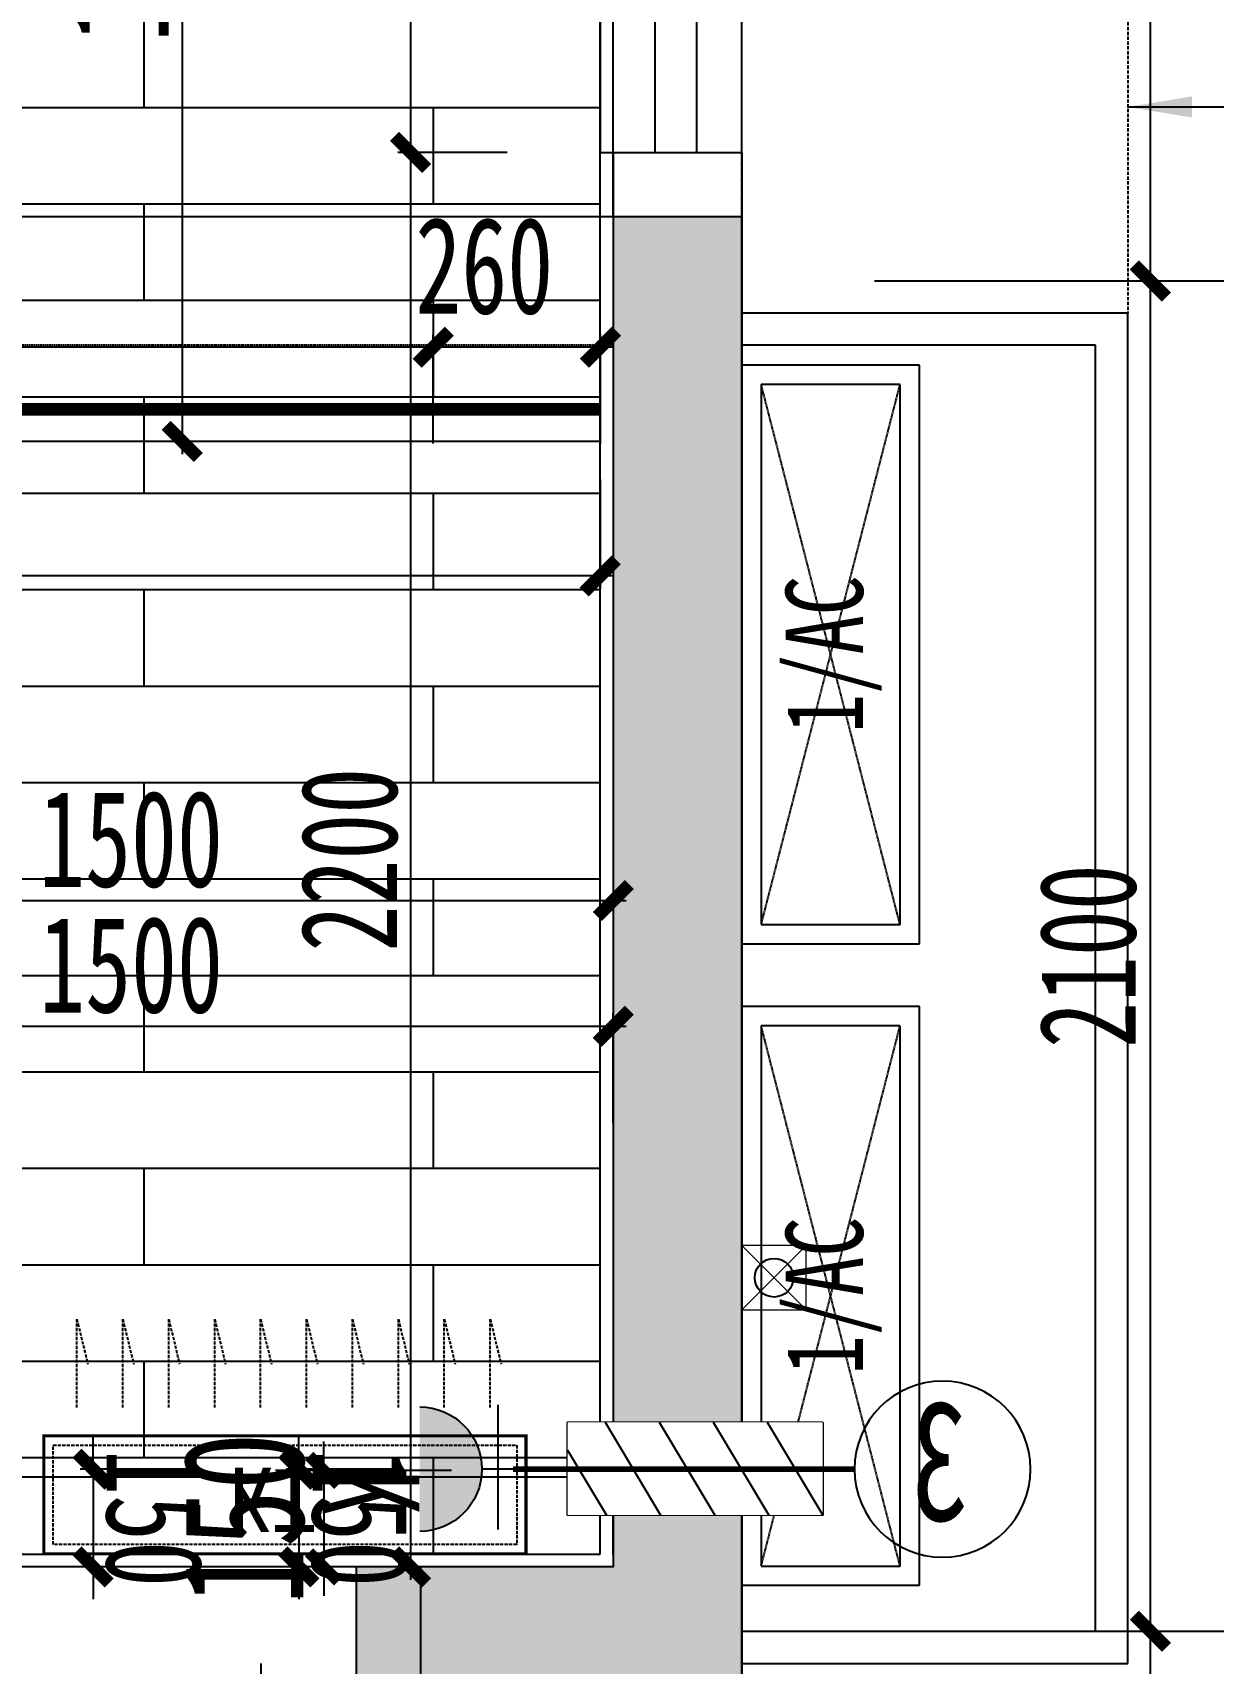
# Model space of a CAD drawing. Extents: x -255202 to 66368, y -6372500 to 603.
# Drawn here: x -122504 to -120667, y -3189235 to -3186698 of the extents above; entities that cross this region are included whole.
import ezdxf
from ezdxf.enums import TextEntityAlignment as Align

# ---------------------------------------------------------------- set-up
doc = ezdxf.new("R2010")
doc.units = 0
doc.header["$LTSCALE"] = 10
doc.header["$MEASUREMENT"] = 0
for name, pattern in [('$0$DASH', [0.35, 0.25, -0.1]), ('( Dashed )', [0.75, 0.5, -0.25]), ('__DASH', [0.35, 0.25, -0.1]), ('CONTINOUS', [0]), ('DASH', [0.35, 0.25, -0.1]), ('HIDDEN', [0.375, 0.25, -0.125]), ('L~1D$0$DASH', [0.35, 0.25, -0.1])]:
    doc.linetypes.add(name, pattern=pattern)
for name, color, linetype in [('A-HACH（图案填充）', 8, 'Continuous'), ('A-LINE-1（落差看线）', 31, 'Continuous'), ('A-TEXT（房间空间名称）', 67, 'Continuous'), ('A-WALL-stru（结构墙柱）', 10, 'Continuous'), ('A-WALL（砌体墙）', 7, 'Continuous'), ('A-WIND（门窗）', 8, 'Continuous'), ('A-墙体完成面', 15, 'Continuous'), ('A-门', 251, 'Continuous'), ('D-地面材料', 250, 'Continuous'), ('DIM-地面材质放线', 149, 'Continuous'), ('DIM-插座定位', 146, 'Continuous'), ('DIM-灯具定位', 149, 'Continuous'), ('DIM【标注】', 149, 'Continuous'), ('E-插座示意', 34, 'Continuous'), ('G-BEAM', 4, 'DASH'), ('G-BEAM_CON', 4, 'Continuous'), ('G-WALL', 50, 'Continuous'), ('G-WALL_HATCH', 33, 'Continuous'), ('J-空调外机', 48, 'HIDDEN'), ('J孔洞标注', 149, 'Continuous'), ('L~1D$0$kt', 6, 'Continuous'), ('T-天花造型', 45, 'Continuous'), ('T-灯具、灯带', 13, 'Continuous'), ('墙体定位图', 7, 'Continuous'), ('天花布置图', 7, 'Continuous'), ('孔洞', 53, 'Continuous'), ('孔洞标注', 58, 'Continuous'), ('改BL1~-3.2D$0$A-EQU-water(水留洞及注释)', 140, 'Continuous'), ('改L~-3.2(-6)Z$0$孔洞', 53, 'Continuous')]:
    doc.layers.add(name, color=color, linetype=linetype)
doc.layers.add('改BL1~-3.2D$0$-GPS-辅助', color=252, linetype='Continuous', lineweight=18, plot=False)
doc.layers.add('改BL1~-3.2D$0$GPS-辅助', color=252, linetype='Continuous', lineweight=18)
doc.styles.add('_TCH_DIM_T3', font='SIMPLEX', dxfattribs={"width": 0.705882, "bigfont": 'GBCBIG'})
doc.styles.add('L~1D$0$黑体', font='simhei.ttf')
doc.styles.add('宋体', font='', dxfattribs={"width": 0.8})
doc.styles.add('改L~-3.2(-6)Z$0$样式222', font='', dxfattribs={"width": 0.7})
doc.styles.add('样式222', font='', dxfattribs={"width": 0.7})
doc.styles.get('宋体').set_extended_font_data('STXihei')
doc.styles.get('改L~-3.2(-6)Z$0$样式222').set_extended_font_data('STXihei')
doc.styles.get('样式222').set_extended_font_data('STXihei')
doc.dimstyles.new('_TCH_ARCH&&100', dxfattribs={"dimtxt": 297.5, "dimasz": 100, "dimexe": 250, "dimexo": 300, "dimgap": 126.25, "dimtad": 1, "dimdec": 0, "dimzin": 0, "dimdsep": 46, "dimtxsty": '_TCH_DIM_T3', "dimblk": 'ARCHTICK', "dimcen": 0.09, "dimclrt": 7, "dimazin": 2, "dimtfac": 1, "dimtdec": 0, "dimtix": 1, "dimtmove": 2, "dimatfit": 3, "dimfxl": 1, "dimtolj": 1, "dimtzin": 0, "dimarcsym": 0})
doc.dimstyles.new('DK-50', dxfattribs={"dimscale": 50, "dimtxt": 3, "dimasz": 1, "dimexe": 0.4, "dimexo": 0.4, "dimgap": 0.4, "dimtad": 1, "dimtoh": 1, "dimdec": 0, "dimrnd": 5, "dimdsep": 46, "dimtxsty": '样式222', "dimblk": 'ARCHTICK', "dimcen": 3, "dimdle": 0.4, "dimclrd": 149, "dimclre": 149, "dimclrt": 149, "dimadec": 0, "dimazin": 0, "dimtfac": 1, "dimtdec": 0, "dimtix": 1, "dimtmove": 2, "dimatfit": 3, "dimldrblk": 'ARCHTICK', "dimfxl": 3, "dimfxlon": 1, "dimtvp": 1, "dimtolj": 1, "dimtzin": 0, "dimarcsym": 0})
doc.dimstyles.new('副本 DK-75', dxfattribs={"dimscale": 75, "dimtxt": 2.5, "dimasz": 0.6, "dimexe": 1, "dimexo": 1, "dimgap": 0.4, "dimtad": 1, "dimdec": 0, "dimrnd": 5, "dimdsep": 46, "dimtxsty": '样式222', "dimblk": 'ARCHTICK', "dimcen": 3, "dimdle": 0.4, "dimclrd": 149, "dimclre": 149, "dimclrt": 149, "dimadec": 0, "dimazin": 0, "dimtfac": 1, "dimtdec": 0, "dimtix": 1, "dimtmove": 2, "dimatfit": 3, "dimldrblk": 'ARCHTICK', "dimfxl": 3, "dimfxlon": 1, "dimtvp": 1, "dimtolj": 1, "dimtzin": 0, "dimarcsym": 0})

# ---------------------------------------------------------------- blocks, each defined once
blk = doc.blocks.new('_ArchTick')
at = {"color": 0, "linetype": 'ByBlock', "const_width": 0.4}
blk.add_lwpolyline([(-0.5, -0.5), (0.5, 0.5)], dxfattribs=at)
blk = doc.blocks.new('*D172')
at = {"layer": 'Defpoints', "color": 0, "transparency": 16777216}
for p in [(-121600.8, -3188243.5), (-121600.8, -3188867.4), (-123100.8, -3188947.4)]:
    blk.add_point(p, dxfattribs=at)
at = {"layer": 'DIM-插座定位', "color": 149, "lineweight": -2, "transparency": 16777216}
for p, q in [((-123100.8, -3188393.5), (-123100.8, -3188223.5)), ((-121600.8, -3188393.5), (-121600.8, -3188223.5)), ((-123120.8, -3188243.5), (-121580.8, -3188243.5))]:
    blk.add_line(p, q, dxfattribs=at)
at = {"layer": 'DIM-插座定位', "color": 149, "lineweight": -2, "transparency": 16777216, "xscale": 50, "yscale": 50, "zscale": 50, "rotation": 180}
blk.add_blockref('_ArchTick', (-123100.8, -3188243.5), dxfattribs=at)
at = {"layer": 'DIM-插座定位', "color": 149, "lineweight": -2, "transparency": 16777216, "xscale": 50, "yscale": 50, "zscale": 50}
blk.add_blockref('_ArchTick', (-121600.8, -3188243.5), dxfattribs=at)
at = {"layer": 'DIM-插座定位', "color": 149, "transparency": 16777216, "insert": (-122350.8, -3188148.5), "char_height": 150, "attachment_point": 5, "style": '样式222'}
blk.add_mtext('\\A1;1500', dxfattribs=at)
blk = doc.blocks.new('A$C575336CE')
h = blk.add_hatch(color=0)
edge = h.paths.add_edge_path()
edge.add_line((1.4, 90.3), (87.4, 90.3))
edge.add_ellipse((44.4, 90.3), major_axis=(-30.4, 30.4), ratio=1, start_angle=45, end_angle=225, ccw=False)
at = {"color": 0}
for p, q in [((44.4, 0), (44.4, 47.3)), ((0, 36.2), (86, 36.2))]:
    blk.add_line(p, q, dxfattribs=at)
blk.add_arc((44.4, 90.3), 43, 180, 0, dxfattribs=at)
at = {"color": 0, "style": '宋体'}
blk.add_attdef('S', text='', height=84, dxfattribs=at).set_placement((102.6, 76.1), align=Align.BOTTOM_CENTER)
blk = doc.blocks.new('*D247')
at = {"layer": 'Defpoints', "color": 0, "transparency": 16777216}
for p in [(-123101, -3187114.5), (-121600.8, -3187464.5), (-121600.8, -3188048)]:
    blk.add_point(p, dxfattribs=at)
at = {"layer": 'DIM-灯具定位', "color": 149, "lineweight": -2, "transparency": 16777216}
for p, q in [((-123101, -3187898), (-123101, -3188068)), ((-121600.8, -3187898), (-121600.8, -3188068)), ((-123121, -3188048), (-121580.8, -3188048))]:
    blk.add_line(p, q, dxfattribs=at)
at = {"layer": 'DIM-灯具定位', "color": 149, "lineweight": -2, "transparency": 16777216, "xscale": 50, "yscale": 50, "zscale": 50, "rotation": 180}
blk.add_blockref('_ArchTick', (-123101, -3188048), dxfattribs=at)
at = {"layer": 'DIM-灯具定位', "color": 149, "lineweight": -2, "transparency": 16777216, "xscale": 50, "yscale": 50, "zscale": 50}
blk.add_blockref('_ArchTick', (-121600.8, -3188048), dxfattribs=at)
at = {"layer": 'DIM-灯具定位', "color": 149, "transparency": 16777216, "insert": (-122350.9, -3187953), "char_height": 150, "attachment_point": 5, "style": '样式222'}
blk.add_mtext('\\A1;1500', dxfattribs=at)
blk = doc.blocks.new('*D282')
at = {"layer": 'Defpoints', "color": 0, "transparency": 16777216}
for p in [(-121777.7, -3188934.5), (-122051.3, -3189084.5), (-121777.7, -3189084.5)]:
    blk.add_point(p, dxfattribs=at)
at = {"layer": 'J孔洞标注', "color": 149, "lineweight": -2, "transparency": 16777216}
for p, q in [((-122051.3, -3188934.5), (-122051.3, -3188889.5)), ((-121852.7, -3188934.5), (-122126.3, -3188934.5)), ((-122051.3, -3188934.5), (-122051.3, -3189084.5)), ((-121852.7, -3189084.5), (-122126.3, -3189084.5)), ((-122051.3, -3189084.5), (-122051.3, -3189129.5))]:
    blk.add_line(p, q, dxfattribs=at)
at = {"layer": 'J孔洞标注', "color": 149, "lineweight": -2, "transparency": 16777216, "xscale": 45, "yscale": 45, "zscale": 45}
for p, rotation in [((-122051.3, -3188934.5), 270), ((-122051.3, -3189084.5), 90)]:
    blk.add_blockref('_ArchTick', p, dxfattribs=dict(at, rotation=rotation))
at = {"layer": 'J孔洞标注', "color": 149, "transparency": 16777216, "insert": (-122175, -3189009.5), "char_height": 187.5, "attachment_point": 5, "rotation": 90, "style": '样式222'}
blk.add_mtext('\\A1;150', dxfattribs=at)
blk = doc.blocks.new('A$C74114AF8')
at = {"layer": 'A-HACH（图案填充）'}
blk.add_hatch(color=256, dxfattribs=at).paths.add_polyline_path([(12200, 10200), (12000, 10200), (12000, 8100), (11700, 8100), (11700, 7900), (12200, 7900)])
at = {"layer": 'A-WALL-stru（结构墙柱）', "color": 0}
for p, q in [((12200, 10200), (12000, 10200)), ((12000, 10200), (12000, 8100)), ((12200, 7900), (12200, 10200)), ((12000, 8100), (11700, 8100)), ((11700, 8100), (11700, 7900))]:
    blk.add_line(p, q, dxfattribs=at)
blk = doc.blocks.new('L~1D$0$A$C704955B1')
at = {"layer": 'L~1D$0$kt', "color": 48, "linetype": 'L~1D$0$DASH', "ltscale": 0.5}
for p, q in [((-420, -108), (420, 108)), ((-420, 108), (420, -108))]:
    blk.add_line(p, q, dxfattribs=at)
for points in [[(-450, 138), (450, 138), (450, -138), (-450, -138)], [(-420, 108), (420, 108), (420, -108), (-420, -108)]]:
    blk.add_lwpolyline(points, close=True, dxfattribs=at)
at = {"layer": 'Defpoints', "linetype": 'Continuous', "style": 'L~1D$0$黑体', "width": 0.75}
blk.add_attdef('1/AC', text='', height=120, dxfattribs=at).set_placement((0, 0), align=Align.MIDDLE)
blk = doc.blocks.new('hdfgdf')
at = {"layer": 'G-WALL_HATCH'}
h = blk.add_hatch(color=256, dxfattribs=at)
h.dxf.hatch_style = 1
h.paths.add_polyline_path([(152778.4, -47794.1), (153378.4, -47794.1), (153378.4, -45494.1), (153178.4, -45494.1), (153178.4, -47594.1), (152778.4, -47594.1)])
at = {"layer": 'G-BEAM'}
for p, q in [((153178.4, -45494.1), (153178.4, -43594.1)), ((153378.4, -45494.1), (153378.4, -43594.1)), ((153178.4, -45694.1), (147178.4, -45694.1)), ((152778.4, -47594.1), (148978.4, -47594.1))]:
    blk.add_line(p, q, dxfattribs=at)
at = {"layer": 'G-BEAM_CON', "linetype": 'Continuous'}
blk.add_line((153178.4, -45494.1), (150378.4, -45494.1), dxfattribs=at)
at = {"layer": 'G-WALL'}
blk.add_lwpolyline([(152778.4, -47794.1), (153378.4, -47794.1), (153378.4, -45494.1), (153178.4, -45494.1), (153178.4, -47594.1), (152778.4, -47594.1)], close=True, dxfattribs=at)
blk = doc.blocks.new('*D426')
at = {"layer": 'Defpoints', "color": 0, "transparency": 16777216}
for p in [(-121777.7, -3188932.5), (-122089.8, -3189084.5), (-121777.7, -3189084.5)]:
    blk.add_point(p, dxfattribs=at)
at = {"layer": '孔洞标注', "color": 149, "lineweight": -2, "transparency": 16777216}
for p, q in [((-122089.8, -3188932.5), (-122089.8, -3188882.5)), ((-121939.8, -3188932.5), (-122109.8, -3188932.5)), ((-122089.8, -3188932.5), (-122089.8, -3189084.5)), ((-121939.8, -3189084.5), (-122109.8, -3189084.5)), ((-122089.8, -3189084.5), (-122089.8, -3189134.5))]:
    blk.add_line(p, q, dxfattribs=at)
at = {"layer": '孔洞标注', "color": 149, "lineweight": -2, "transparency": 16777216, "xscale": 50, "yscale": 50, "zscale": 50}
for p, rotation in [((-122089.8, -3188932.5), 270.0000701182794), ((-122089.8, -3189084.5), 90.00007011827937)]:
    blk.add_blockref('_ArchTick', p, dxfattribs=dict(at, rotation=rotation))
at = {"layer": '孔洞标注', "color": 149, "transparency": 16777216, "insert": (-121994.8, -3189008.5), "char_height": 150, "attachment_point": 5, "rotation": 270.0001, "style": '样式222'}
blk.add_mtext('\\A1;150', dxfattribs=at)
blk = doc.blocks.new('*U62')
at = {"color": 48}
blk.add_lwpolyline([(22.3, -11.7), (22.3, 68.3), (242.3, 68.3), (242.3, -11.7)], close=True, dxfattribs=at)
blk.add_wipeout([(22.3, -11.7), (22.3, 68.3), (242.3, 68.3), (242.3, -11.7)])
at = {"color": 48, "const_width": 5}
blk.add_lwpolyline([(-4.9, 28.8), (289.2, 28.8)], dxfattribs=at)
blk = doc.blocks.new('改L~-3.2(-6)Z$0$主卧室孔洞')
at = {"color": 1, "xscale": -1, "rotation": 180}
blk.add_blockref('*U62', (270.8, -8599.9), dxfattribs=at)
at = {"color": 48, "linetype": 'ByBlock'}
for p, q in [((341, -8588.2), (293.1, -8668.2)), ((387.6, -8588.2), (339.7, -8668.2)), ((434.2, -8588.2), (386.3, -8668.2)), ((480.8, -8588.2), (432.9, -8668.2)), ((513.1, -8612.2), (479.6, -8668.2))]:
    blk.add_line(p, q, dxfattribs=at)
blk = doc.blocks.new('改L~-3.2(-6)Z$0$WDD')
at = {"layer": '改L~-3.2(-6)Z$0$孔洞', "color": 48, "linetype": 'ByBlock', "xscale": 1.80468753947396, "yscale": 1.80468753947396, "zscale": 1.80468753947396}
blk.add_blockref('改L~-3.2(-6)Z$0$主卧室孔洞', (-180206.8, -3307052.6, -6.9), dxfattribs=at)
at = {"layer": '改L~-3.2(-6)Z$0$孔洞', "color": 48, "linetype": 'ByBlock'}
blk.add_circle((-179863.9, -3322624.7, -6.9), 136.9, dxfattribs=at)
blk = doc.blocks.new('改L~-3.2(-6)Z$0$REWDD')
at = {"layer": '改L~-3.2(-6)Z$0$孔洞', "color": 48, "style": '改L~-3.2(-6)Z$0$样式222', "width": 0.7}
blk.add_text('3', height=187.5, rotation=90, dxfattribs=at).set_placement((-220551.7, -3336586.2), align=Align.RIGHT)
at = {"layer": '改L~-3.2(-6)Z$0$孔洞', "linetype": 'ByBlock', "rotation": 90}
blk.add_blockref('改L~-3.2(-6)Z$0$WDD', (-3543256.5, -3156772.4, 6.9), dxfattribs=at)
blk = doc.blocks.new('*D808')
at = {"layer": 'Defpoints', "color": 0, "transparency": 16777216}
for p in [(-121600.8, -3185884.5), (-121916.1, -3186884.5), (-121600.8, -3186884.5)]:
    blk.add_point(p, dxfattribs=at)
at = {"layer": '墙体定位图', "color": 149, "lineweight": -2, "transparency": 16777216}
for p, q in [((-121916.1, -3185864.5), (-121916.1, -3186904.5)), ((-121766.1, -3185884.5), (-121936.1, -3185884.5)), ((-121766.1, -3186884.5), (-121936.1, -3186884.5))]:
    blk.add_line(p, q, dxfattribs=at)
at = {"layer": '墙体定位图', "color": 149, "lineweight": -2, "transparency": 16777216, "xscale": 50, "yscale": 50, "zscale": 50}
for p, rotation in [((-121916.1, -3185884.5), 90), ((-121916.1, -3186884.5), 270)]:
    blk.add_blockref('_ArchTick', p, dxfattribs=dict(at, rotation=rotation))
at = {"layer": '墙体定位图', "color": 149, "transparency": 16777216, "insert": (-122011.1, -3186384.5), "char_height": 150, "attachment_point": 5, "rotation": 90, "style": '样式222'}
blk.add_mtext('\\A1;1000', dxfattribs=at)
blk = doc.blocks.new('*D809')
at = {"layer": 'Defpoints', "color": 0, "transparency": 16777216}
for p in [(-121600.8, -3186884.5), (-121916.1, -3189084.5), (-121750.8, -3189084.5)]:
    blk.add_point(p, dxfattribs=at)
at = {"layer": '墙体定位图', "color": 149, "lineweight": -2, "transparency": 16777216}
for p, q in [((-121916.1, -3186864.5), (-121916.1, -3189104.5)), ((-121766.1, -3186884.5), (-121936.1, -3186884.5)), ((-121770.8, -3189084.5), (-121936.1, -3189084.5))]:
    blk.add_line(p, q, dxfattribs=at)
at = {"layer": '墙体定位图', "color": 149, "lineweight": -2, "transparency": 16777216, "xscale": 50, "yscale": 50, "zscale": 50}
for p, rotation in [((-121916.1, -3186884.5), 90), ((-121916.1, -3189084.5), 270)]:
    blk.add_blockref('_ArchTick', p, dxfattribs=dict(at, rotation=rotation))
at = {"layer": '墙体定位图', "color": 149, "transparency": 16777216, "insert": (-122011.1, -3187984.5), "char_height": 150, "attachment_point": 5, "rotation": 90, "style": '样式222'}
blk.add_mtext('\\A1;2200', dxfattribs=at)
blk = doc.blocks.new('*D810')
at = {"layer": 'Defpoints', "color": 0, "transparency": 16777216}
for p in [(-124600.8, -3188944.7), (-124600.8, -3189084.5), (-121600.8, -3189084.5)]:
    blk.add_point(p, dxfattribs=at)
at = {"layer": '墙体定位图', "color": 149, "lineweight": -2, "transparency": 16777216}
for p, q in [((-124600.8, -3189064.5), (-124600.8, -3188924.7)), ((-121600.8, -3189064.5), (-121600.8, -3188924.7)), ((-121580.8, -3188944.7), (-124620.8, -3188944.7))]:
    blk.add_line(p, q, dxfattribs=at)
at = {"layer": '墙体定位图', "color": 149, "lineweight": -2, "transparency": 16777216, "xscale": 50, "yscale": 50, "zscale": 50, "rotation": 180}
blk.add_blockref('_ArchTick', (-124600.8, -3188944.7), dxfattribs=at)
at = {"layer": '墙体定位图', "color": 149, "lineweight": -2, "transparency": 16777216, "xscale": 50, "yscale": 50, "zscale": 50}
blk.add_blockref('_ArchTick', (-121600.8, -3188944.7), dxfattribs=at)
at = {"layer": '墙体定位图', "color": 149, "transparency": 16777216, "insert": (-123100.8, -3188849.7), "char_height": 150, "attachment_point": 5, "style": '样式222'}
blk.add_mtext('\\A1;3000', dxfattribs=at)
blk = doc.blocks.new('*D819')
at = {"layer": 'Defpoints', "color": 0, "transparency": 16777216}
for p in [(-122144.6, -3185804.5), (-122271.2, -3187334.1), (-122144.6, -3187334.1)]:
    blk.add_point(p, dxfattribs=at)
at = {"layer": '天花布置图', "color": 149, "lineweight": -2, "transparency": 16777216}
for p, q in [((-122271.2, -3185784.5), (-122271.2, -3187354.1)), ((-122164.6, -3185804.5), (-122291.2, -3185804.5)), ((-122164.6, -3187334.1), (-122291.2, -3187334.1))]:
    blk.add_line(p, q, dxfattribs=at)
at = {"layer": '天花布置图', "color": 149, "lineweight": -2, "transparency": 16777216, "xscale": 50, "yscale": 50, "zscale": 50}
for p, rotation in [((-122271.2, -3185804.5), 90), ((-122271.2, -3187334.1), 270)]:
    blk.add_blockref('_ArchTick', p, dxfattribs=dict(at, rotation=rotation))
at = {"layer": '天花布置图', "color": 149, "transparency": 16777216, "insert": (-122366.2, -3186569.3), "char_height": 150, "attachment_point": 5, "rotation": 90, "style": '样式222'}
blk.add_mtext('\\A1;1530', dxfattribs=at)
blk = doc.blocks.new('*D820')
at = {"layer": 'Defpoints', "color": 0, "transparency": 16777216}
for p in [(-121621, -3187262.3), (-124580.9, -3187362.3), (-124580.9, -3187543.1)]:
    blk.add_point(p, dxfattribs=at)
at = {"layer": '天花布置图', "color": 149, "lineweight": -2, "transparency": 16777216}
for p, q in [((-124580.9, -3187393.1), (-124580.9, -3187563.1)), ((-121621, -3187393.1), (-121621, -3187563.1)), ((-121601, -3187543.1), (-124600.9, -3187543.1))]:
    blk.add_line(p, q, dxfattribs=at)
at = {"layer": '天花布置图', "color": 149, "lineweight": -2, "transparency": 16777216, "xscale": 50, "yscale": 50, "zscale": 50, "rotation": 180}
blk.add_blockref('_ArchTick', (-124580.9, -3187543.1), dxfattribs=at)
at = {"layer": '天花布置图', "color": 149, "lineweight": -2, "transparency": 16777216, "xscale": 50, "yscale": 50, "zscale": 50}
blk.add_blockref('_ArchTick', (-121621, -3187543.1), dxfattribs=at)
at = {"layer": '天花布置图', "color": 149, "transparency": 16777216, "insert": (-123100.9, -3187448.1), "char_height": 150, "attachment_point": 5, "style": '样式222'}
blk.add_mtext('\\A1;2960', dxfattribs=at)
blk = doc.blocks.new('*D951')
at = {"layer": 'Defpoints', "color": 0, "transparency": 16777216}
for p in [(-121880.9, -3187187.5), (-121880.9, -3187417.3), (-121620.8, -3187417.3)]:
    blk.add_point(p, dxfattribs=at)
at = {"layer": 'DIM-地面材质放线', "color": 149, "lineweight": -2, "transparency": 16777216}
for p, q in [((-121880.9, -3187337.5), (-121880.9, -3187167.5)), ((-121620.8, -3187337.5), (-121620.8, -3187167.5)), ((-121600.8, -3187187.5), (-121900.9, -3187187.5))]:
    blk.add_line(p, q, dxfattribs=at)
at = {"layer": 'DIM-地面材质放线', "color": 149, "lineweight": -2, "transparency": 16777216, "xscale": 50, "yscale": 50, "zscale": 50, "rotation": 180}
blk.add_blockref('_ArchTick', (-121880.9, -3187187.5), dxfattribs=at)
at = {"layer": 'DIM-地面材质放线', "color": 149, "lineweight": -2, "transparency": 16777216, "xscale": 50, "yscale": 50, "zscale": 50}
blk.add_blockref('_ArchTick', (-121620.8, -3187187.5), dxfattribs=at)
at = {"layer": 'DIM-地面材质放线', "color": 149, "transparency": 16777216, "insert": (-121801.5, -3187061.5), "char_height": 150, "attachment_point": 5, "style": '样式222'}
blk.add_mtext('\\A1;260', dxfattribs=at)
blk = doc.blocks.new('*D952')
at = {"layer": 'Defpoints', "color": 0, "transparency": 16777216}
for p in [(-124580.9, -3187187.5), (-124580.9, -3187267.3), (-121880.9, -3187417.3)]:
    blk.add_point(p, dxfattribs=at)
at = {"layer": 'DIM-地面材质放线', "color": 149, "lineweight": -2, "transparency": 16777216}
for p, q in [((-124580.9, -3187247.3), (-124580.9, -3187167.5)), ((-121880.9, -3187337.5), (-121880.9, -3187167.5)), ((-121860.9, -3187187.5), (-124600.9, -3187187.5))]:
    blk.add_line(p, q, dxfattribs=at)
at = {"layer": 'DIM-地面材质放线', "color": 149, "lineweight": -2, "transparency": 16777216, "xscale": 50, "yscale": 50, "zscale": 50, "rotation": 180}
blk.add_blockref('_ArchTick', (-124580.9, -3187187.5), dxfattribs=at)
at = {"layer": 'DIM-地面材质放线', "color": 149, "lineweight": -2, "transparency": 16777216, "xscale": 50, "yscale": 50, "zscale": 50}
blk.add_blockref('_ArchTick', (-121880.9, -3187187.5), dxfattribs=at)
at = {"layer": 'DIM-地面材质放线', "color": 149, "transparency": 16777216, "insert": (-123230.9, -3187092.5), "char_height": 150, "attachment_point": 5, "style": '样式222'}
blk.add_mtext('\\A1;900*3=2700', dxfattribs=at)
blk = doc.blocks.new('*D1165')
at = {"layer": 'Defpoints', "color": 0, "transparency": 16777216}
for p in [(-100980.6, -3189184.5), (-100551.3, -3189184.5), (-100980.6, -3197184.5)]:
    blk.add_point(p, dxfattribs=at)
at = {"layer": 'DIM【标注】', "color": 149, "lineweight": -2, "transparency": 16777216}
for p, q in [((-100551.3, -3197204.5), (-100551.3, -3189164.5)), ((-100701.3, -3189184.5), (-100531.3, -3189184.5)), ((-100701.3, -3197184.5), (-100531.3, -3197184.5))]:
    blk.add_line(p, q, dxfattribs=at)
at = {"layer": 'DIM【标注】', "color": 149, "lineweight": -2, "transparency": 16777216, "xscale": 50, "yscale": 50, "zscale": 50}
for p, rotation in [((-100551.3, -3189184.5), 90), ((-100551.3, -3197184.5), 270)]:
    blk.add_blockref('_ArchTick', p, dxfattribs=dict(at, rotation=rotation))
at = {"layer": 'DIM【标注】', "color": 149, "transparency": 16777216, "insert": (-100648.1, -3193184.5), "char_height": 150, "attachment_point": 5, "rotation": 90, "style": '样式222'}
blk.add_mtext('\\A1;8000', dxfattribs=at)
blk = doc.blocks.new('*D1166')
at = {"layer": 'Defpoints', "color": 0, "transparency": 16777216}
for p in [(-100980.6, -3187084.5), (-100551.3, -3187084.5), (-100980.6, -3189184.5)]:
    blk.add_point(p, dxfattribs=at)
at = {"layer": 'DIM【标注】', "color": 149, "lineweight": -2, "transparency": 16777216}
for p, q in [((-100701.3, -3187084.5), (-100531.3, -3187084.5)), ((-100551.3, -3189204.5), (-100551.3, -3187064.5)), ((-100701.3, -3189184.5), (-100531.3, -3189184.5))]:
    blk.add_line(p, q, dxfattribs=at)
at = {"layer": 'DIM【标注】', "color": 149, "lineweight": -2, "transparency": 16777216, "xscale": 50, "yscale": 50, "zscale": 50}
for p, rotation in [((-100551.3, -3187084.5), 90), ((-100551.3, -3189184.5), 270)]:
    blk.add_blockref('_ArchTick', p, dxfattribs=dict(at, rotation=rotation))
at = {"layer": 'DIM【标注】', "color": 149, "transparency": 16777216, "insert": (-100648.1, -3188134.5), "char_height": 150, "attachment_point": 5, "rotation": 90, "style": '样式222'}
blk.add_mtext('\\A1;2100', dxfattribs=at)
blk = doc.blocks.new('*D1167')
at = {"layer": 'Defpoints', "color": 0, "transparency": 16777216}
for p in [(-100980.6, -3184984.5), (-100551.3, -3184984.5), (-100980.6, -3187084.5)]:
    blk.add_point(p, dxfattribs=at)
at = {"layer": 'DIM【标注】', "color": 149, "lineweight": -2, "transparency": 16777216}
for p, q in [((-100551.3, -3187104.5), (-100551.3, -3184964.5)), ((-100701.3, -3184984.5), (-100531.3, -3184984.5)), ((-100701.3, -3187084.5), (-100531.3, -3187084.5))]:
    blk.add_line(p, q, dxfattribs=at)
at = {"layer": 'DIM【标注】', "color": 149, "lineweight": -2, "transparency": 16777216, "xscale": 50, "yscale": 50, "zscale": 50}
for p, rotation in [((-100551.3, -3184984.5), 90), ((-100551.3, -3187084.5), 270)]:
    blk.add_blockref('_ArchTick', p, dxfattribs=dict(at, rotation=rotation))
at = {"layer": 'DIM【标注】', "color": 149, "transparency": 16777216, "insert": (-100648.1, -3186034.5), "char_height": 150, "attachment_point": 5, "rotation": 90, "style": '样式222'}
blk.add_mtext('\\A1;2100', dxfattribs=at)
blk = doc.blocks.new('改BL1~-3.2D$0$A$C0B5C7788')
at = {"layer": '改BL1~-3.2D$0$GPS-辅助'}
for p, q in [((-100, 100), (100, -100)), ((100, 100), (-100, -100))]:
    blk.add_line(p, q, dxfattribs=at)
blk.add_lwpolyline([(-100, -100), (100, -100), (100, 100), (-100, 100)], close=True, dxfattribs=at)
blk = doc.blocks.new('*D1025')
at = {"layer": 'Defpoints', "color": 0, "transparency": 16777216}
for p in [(-121598.8, -3189056), (-121950.8, -3189306.5), (-121598.8, -3189759.5)]:
    blk.add_point(p, dxfattribs=at)
at = {"layer": 'DIM-插座定位', "color": 149, "lineweight": -2, "transparency": 16777216}
for p, q in [((-121950.8, -3189609.5), (-121950.8, -3189779.5)), ((-121598.8, -3189609.5), (-121598.8, -3189779.5)), ((-121970.8, -3189759.5), (-121578.8, -3189759.5))]:
    blk.add_line(p, q, dxfattribs=at)
at = {"layer": 'DIM-插座定位', "color": 149, "lineweight": -2, "transparency": 16777216, "xscale": 50, "yscale": 50, "zscale": 50, "rotation": 180}
blk.add_blockref('_ArchTick', (-121950.8, -3189759.5), dxfattribs=at)
at = {"layer": 'DIM-插座定位', "color": 149, "lineweight": -2, "transparency": 16777216, "xscale": 50, "yscale": 50, "zscale": 50}
blk.add_blockref('_ArchTick', (-121598.8, -3189759.5), dxfattribs=at)
at = {"layer": 'DIM-插座定位', "color": 149, "transparency": 16777216, "insert": (-121680.4, -3189653), "char_height": 150, "attachment_point": 5, "style": '样式222'}
blk.add_mtext('\\A1;350', dxfattribs=at)
blk = doc.blocks.new('DDD')
at = {"linetype": '$0$DASH', "ltscale": 2}
for p, q in [((102010.2, -298630.3), (102010.2, -298767.7)), ((102081.7, -298630.3), (102081.7, -298767.7)), ((102153.1, -298630.3), (102153.1, -298767.7)), ((102224.5, -298630.3), (102224.5, -298767.7)), ((102295.9, -298630.3), (102295.9, -298767.7)), ((102367.4, -298630.3), (102367.4, -298767.7)), ((102438.8, -298630.3), (102438.8, -298767.7)), ((102510.2, -298630.3), (102510.2, -298767.7)), ((102581.7, -298630.3), (102581.7, -298767.7)), ((102653.1, -298630.3), (102653.1, -298767.7)), ((102010.2, -298767.7), (101993.3, -298697.6)), ((102081.7, -298767.7), (102064.7, -298697.6)), ((102153.1, -298767.7), (102136.1, -298697.6)), ((102224.5, -298767.7), (102207.5, -298697.6)), ((102295.9, -298767.7), (102279, -298697.6)), ((102367.4, -298767.7), (102350.4, -298697.6)), ((102438.8, -298767.7), (102421.8, -298697.6)), ((102510.2, -298767.7), (102493.3, -298697.6)), ((102581.7, -298767.7), (102564.7, -298697.6)), ((102653.1, -298767.7), (102636.1, -298697.6))]:
    blk.add_line(p, q, dxfattribs=at)
at = {"linetype": '$0$DASH', "ltscale": 2, "const_width": 5}
blk.add_lwpolyline([(101954.5, -298402.9), (102704.5, -298402.9), (102704.5, -298586.3), (101954.5, -298586.3), (101954.5, -298402.9)], dxfattribs=at)
at = {"color": 8, "linetype": '$0$DASH', "ltscale": 2}
blk.add_lwpolyline([(101969.1, -298417.5), (102689.9, -298417.5), (102689.9, -298571.7), (101969.1, -298571.7)], close=True, dxfattribs=at)
at = {"color": 8, "style": '宋体', "text_generation_flag": 2}
blk.add_attdef('KT', text='', height=125, dxfattribs=at).set_placement((102348.7, -298487), align=Align.MIDDLE)
blk = doc.blocks.new('*D1033')
at = {"layer": 'Defpoints', "color": 0, "transparency": 16777216}
for p in [(-121900.8, -3189284.5), (-122148.3, -3189434.5), (-121900.8, -3189434.5)]:
    blk.add_point(p, dxfattribs=at)
at = {"layer": '孔洞标注', "color": 149, "lineweight": -2, "transparency": 16777216}
for p, q in [((-122148.3, -3189284.5), (-122148.3, -3189234.5)), ((-121998.3, -3189284.5), (-122168.3, -3189284.5)), ((-122148.3, -3189284.5), (-122148.3, -3189434.5)), ((-121998.3, -3189434.5), (-122168.3, -3189434.5)), ((-122148.3, -3189434.5), (-122148.3, -3189484.5))]:
    blk.add_line(p, q, dxfattribs=at)
at = {"layer": '孔洞标注', "color": 149, "lineweight": -2, "transparency": 16777216, "xscale": 50, "yscale": 50, "zscale": 50}
for p, rotation in [((-122148.3, -3189284.5), 270), ((-122148.3, -3189434.5), 90)]:
    blk.add_blockref('_ArchTick', p, dxfattribs=dict(at, rotation=rotation))
at = {"layer": '孔洞标注', "color": 149, "transparency": 16777216, "insert": (-122243.3, -3189359.5), "char_height": 150, "attachment_point": 5, "rotation": 90, "style": '样式222'}
blk.add_mtext('\\A1;150', dxfattribs=at)
blk = doc.blocks.new('*D1040')
at = {"layer": 'Defpoints', "color": 0, "transparency": 16777216}
for p in [(-121805.1, -3188932.5), (-122410, -3189084.5), (-121805.1, -3189084.5)]:
    blk.add_point(p, dxfattribs=at)
at = {"layer": 'DIM-插座定位', "color": 149, "lineweight": -2, "transparency": 16777216}
for p, q in [((-122410, -3188932.5), (-122410, -3188882.5)), ((-122260, -3188932.5), (-122430, -3188932.5)), ((-122410, -3188932.5), (-122410, -3189084.5)), ((-122260, -3189084.5), (-122430, -3189084.5)), ((-122410, -3189084.5), (-122410, -3189134.5))]:
    blk.add_line(p, q, dxfattribs=at)
at = {"layer": 'DIM-插座定位', "color": 149, "lineweight": -2, "transparency": 16777216, "xscale": 50, "yscale": 50, "zscale": 50}
for p, rotation in [((-122410, -3188932.5), 270.0000710697905), ((-122410, -3189084.5), 90.00007106979054)]:
    blk.add_blockref('_ArchTick', p, dxfattribs=dict(at, rotation=rotation))
at = {"layer": 'DIM-插座定位', "color": 149, "transparency": 16777216, "insert": (-122315, -3189008.5), "char_height": 150, "attachment_point": 5, "rotation": 270.0001, "style": '样式222'}
blk.add_mtext('\\A1;150', dxfattribs=at)
blk = doc.blocks.new('bz2')
at = {"layer": 'DIM【标注】'}
for p, q in [((-100980.6, -3187084.5), (-99894.7, -3187084.5)), ((-100980.6, -3189184.5), (-99894.7, -3189184.5))]:
    blk.add_line(p, q, dxfattribs=at)
for p1, p2, picture, middle in [((-100980.6, -3187084.5), (-100980.6, -3184984.5), '*D1167', (-100648.1, -3186034.5)), ((-100980.6, -3189184.5), (-100980.6, -3187084.5), '*D1166', (-100648.1, -3188134.5)), ((-100980.6, -3197184.5), (-100980.6, -3189184.5), '*D1165', (-100648.1, -3193184.5))]:
    dim = blk.add_aligned_dim(p1=p1, p2=p2, distance=-429.4, dimstyle='DK-50', dxfattribs=at)
    dim.commit()
    dim.dimension.update_dxf_attribs({"geometry": picture, "text_midpoint": middle})

msp = doc.modelspace()

# ---------------------------------------------------------------- linework, layer by layer
at = {"color": 2}
for p, q in [((-120800.8, -3187134.5), (-121400.8, -3187134.5)), ((-120800.8, -3189234.5), (-120800.8, -3187134.5)), ((-120850.8, -3187184.5), (-121400.8, -3187184.5)), ((-120850.8, -3189184.5), (-120850.8, -3187184.5)), ((-121400.8, -3189184.5), (-120850.8, -3189184.5)), ((-121400.8, -3189234.5), (-120800.8, -3189234.5))]:
    msp.add_line(p, q, dxfattribs=at)
msp.add_line((-121400.8, -3187184.5), (-121400.8, -3187184.6))
at = {"layer": 'A-LINE-1（落差看线）', "color": 31, "linetype": '( Dashed )'}
msp.add_lwpolyline([(-120800.8, -3185084.5), (-120800.8, -3187134.5), (-121400.8, -3187134.5)], dxfattribs=at)
at = {"layer": 'A-WALL（砌体墙）', "color": 0}
for p, q in [((-121600.8, -3186884.5), (-121600.8, -3189084.5)), ((-121400.8, -3186984.5), (-121400.8, -3189084.5)), ((-122000.8, -3189084.5), (-124600.8, -3189084.5)), ((-121600.8, -3189084.5), (-122000.9, -3189084.5)), ((-122000.9, -3189084.5), (-122000.8, -3189084.5)), ((-121400.8, -3189084.5), (-121400.8, -3192694.5))]:
    msp.add_line(p, q, dxfattribs=at)
at = {"layer": 'A-WALL（砌体墙）'}
msp.add_line((-121400.8, -3186984.5), (-121600.8, -3186984.5), dxfattribs=at)
at = {"layer": 'A-WALL（砌体墙）', "color": 0}
msp.add_lwpolyline([(-121400.8, -3186984.5), (-121600.8, -3186984.5), (-121600.8, -3186884.5), (-121400.8, -3186884.5)], close=True, dxfattribs=at)
at = {"layer": 'A-WIND（门窗）', "linetype": 'ByBlock'}
for p, q in [((-121600.8, -3186884.5), (-121600.8, -3185884.5)), ((-121535.8, -3186884.5), (-121535.8, -3185884.5)), ((-121470.8, -3186884.5), (-121470.8, -3185884.5)), ((-121400.8, -3186884.5), (-121400.8, -3185884.5))]:
    msp.add_line(p, q, dxfattribs=at)
at = {"layer": 'A-墙体完成面', "linetype": 'ByBlock'}
for p, q in [((-121621, -3189064.5), (-121621, -3185884.5)), ((-124580.9, -3189064.5), (-122020.9, -3189064.5)), ((-122020.9, -3189064.5), (-122020.9, -3189064.5)), ((-122020.9, -3189064.5), (-121621, -3189064.5))]:
    msp.add_line(p, q, dxfattribs=at)
at = {"layer": 'A-门', "extrusion": (0, 0, -1)}
msp.add_line((-121500.8, -3186984.5), (-121513.3, -3186984.5), dxfattribs=at)
at = {"layer": 'D-地面材料'}
for p, q in [((-122330.9, -3186664.5), (-122330.9, -3186814.5)), ((-122330.9, -3186664.5), (-122330.9, -3186814.5)), ((-123230.9, -3186814.5), (-122330.9, -3186814.5)), ((-122780.9, -3186814.5), (-121880.9, -3186814.5)), ((-122330.9, -3186814.5), (-121620.9, -3186814.5)), ((-121880.9, -3186814.5), (-121880.9, -3186964.5)), ((-121880.9, -3186814.5), (-121620.9, -3186814.5)), ((-121880.9, -3186814.5), (-121880.9, -3186964.5)), ((-123230.9, -3186964.5), (-122330.9, -3186964.5)), ((-122780.9, -3186964.5), (-121880.9, -3186964.5)), ((-122330.9, -3186964.5), (-122330.9, -3187114.5)), ((-122330.9, -3186964.5), (-122330.9, -3187114.5)), ((-122330.9, -3186964.5), (-121620.9, -3186964.5)), ((-121880.9, -3186964.5), (-121620.9, -3186964.5)), ((-123230.9, -3187114.5), (-122330.9, -3187114.5)), ((-122780.9, -3187114.5), (-121880.9, -3187114.5)), ((-122330.9, -3187114.5), (-121620.9, -3187114.5)), ((-121880.9, -3187114.5), (-121880.9, -3187264.5)), ((-121880.9, -3187114.5), (-121620.9, -3187114.5)), ((-121880.9, -3187114.5), (-121880.9, -3187264.5)), ((-123230.9, -3187264.5), (-122330.9, -3187264.5)), ((-122780.9, -3187264.5), (-121880.9, -3187264.5)), ((-122330.9, -3187264.5), (-122330.9, -3187414.5)), ((-122330.9, -3187264.5), (-122330.9, -3187414.5)), ((-122330.9, -3187264.5), (-121620.9, -3187264.5)), ((-121880.9, -3187264.5), (-121620.9, -3187264.5)), ((-123230.9, -3187414.5), (-122330.9, -3187414.5)), ((-122780.9, -3187414.5), (-121880.9, -3187414.5)), ((-122330.9, -3187414.5), (-121620.9, -3187414.5)), ((-121880.9, -3187414.5), (-121880.9, -3187564.5)), ((-121880.9, -3187414.5), (-121620.9, -3187414.5)), ((-121880.9, -3187414.5), (-121880.9, -3187564.5)), ((-123230.9, -3187564.5), (-122330.9, -3187564.5)), ((-122780.9, -3187564.5), (-121880.9, -3187564.5)), ((-122330.9, -3187564.5), (-122330.9, -3187714.5)), ((-122330.9, -3187564.5), (-122330.9, -3187714.5)), ((-122330.9, -3187564.5), (-121620.9, -3187564.5)), ((-121880.9, -3187564.5), (-121620.9, -3187564.5)), ((-123230.9, -3187714.5), (-122330.9, -3187714.5)), ((-122780.9, -3187714.5), (-121880.9, -3187714.5)), ((-122330.9, -3187714.5), (-121620.9, -3187714.5)), ((-121880.9, -3187714.5), (-121880.9, -3187864.5)), ((-121880.9, -3187714.5), (-121620.9, -3187714.5)), ((-121880.9, -3187714.5), (-121880.9, -3187864.5)), ((-123230.9, -3187864.5), (-122330.9, -3187864.5)), ((-122780.9, -3187864.5), (-121880.9, -3187864.5)), ((-122330.9, -3187864.5), (-122330.9, -3188014.5)), ((-122330.9, -3187864.5), (-122330.9, -3188014.5)), ((-122330.9, -3187864.5), (-121620.9, -3187864.5)), ((-121880.9, -3187864.5), (-121620.9, -3187864.5)), ((-123230.9, -3188014.5), (-122330.9, -3188014.5)), ((-122780.9, -3188014.5), (-121880.9, -3188014.5)), ((-122330.9, -3188014.5), (-121620.8, -3188014.5)), ((-121880.9, -3188014.5), (-121880.9, -3188164.5)), ((-121880.9, -3188014.5), (-121620.8, -3188014.5)), ((-121880.9, -3188014.5), (-121880.9, -3188164.5)), ((-123230.9, -3188164.5), (-122330.9, -3188164.5)), ((-122780.9, -3188164.5), (-121880.9, -3188164.5)), ((-122330.9, -3188164.5), (-122330.9, -3188314.5)), ((-122330.9, -3188164.5), (-122330.9, -3188314.5)), ((-122330.9, -3188164.5), (-121620.8, -3188164.5)), ((-121880.9, -3188164.5), (-121620.8, -3188164.5)), ((-123230.9, -3188314.5), (-122330.9, -3188314.5)), ((-122780.9, -3188314.5), (-121880.9, -3188314.5)), ((-122330.9, -3188314.5), (-121620.8, -3188314.5)), ((-121880.9, -3188314.5), (-121880.9, -3188464.5)), ((-121880.9, -3188314.5), (-121620.8, -3188314.5)), ((-121880.9, -3188314.5), (-121880.9, -3188464.5)), ((-123230.9, -3188464.5), (-122330.9, -3188464.5)), ((-122780.9, -3188464.5), (-121880.9, -3188464.5)), ((-122330.9, -3188464.5), (-122330.9, -3188614.5)), ((-122330.9, -3188464.5), (-122330.9, -3188614.5)), ((-122330.9, -3188464.5), (-121620.8, -3188464.5)), ((-121880.9, -3188464.5), (-121620.8, -3188464.5)), ((-123230.9, -3188614.5), (-122330.9, -3188614.5)), ((-122780.9, -3188614.5), (-121880.9, -3188614.5)), ((-122330.9, -3188614.5), (-121620.8, -3188614.5)), ((-121880.9, -3188614.5), (-121880.9, -3188764.5)), ((-121880.9, -3188614.5), (-121620.8, -3188614.5)), ((-121880.9, -3188614.5), (-121880.9, -3188764.5)), ((-123230.9, -3188764.5), (-122330.9, -3188764.5)), ((-122780.9, -3188764.5), (-121880.9, -3188764.5)), ((-122330.9, -3188764.5), (-122330.9, -3188914.5)), ((-122330.9, -3188764.5), (-122330.9, -3188914.5)), ((-122330.9, -3188764.5), (-121620.8, -3188764.5)), ((-121880.9, -3188764.5), (-121620.8, -3188764.5)), ((-123230.9, -3188914.5), (-122330.9, -3188914.5)), ((-122780.9, -3188914.5), (-121880.9, -3188914.5)), ((-122330.9, -3188914.5), (-121620.8, -3188914.5)), ((-121880.9, -3188914.5), (-121880.9, -3189064.5)), ((-121880.9, -3188914.5), (-121620.8, -3188914.5)), ((-121880.9, -3188914.5), (-121880.9, -3189064.5))]:
    msp.add_line(p, q, dxfattribs=at)
at = {"layer": 'T-天花造型'}
for p, q in [((-121621, -3187334.1), (-124580.9, -3187334.1)), ((-121620.9, -3187404.5), (-121620.9, -3187404.5))]:
    msp.add_line(p, q, dxfattribs=at)
at = {"layer": 'T-天花造型', "linetype": 'ByBlock'}
msp.add_lwpolyline([(-121400.8, -3185884.5), (-121621, -3185884.5), (-121621, -3186884.5), (-121400.8, -3186884.5)], close=True, dxfattribs=at)
at = {"layer": 'T-灯具、灯带', "linetype": '__DASH', "const_width": 20}
msp.add_lwpolyline([(-121621, -3187284.1), (-124580.9, -3187284.1)], dxfattribs=at)
at = {"layer": '改BL1~-3.2D$0$A-EQU-water(水留洞及注释)', "linetype": 'Continuous'}
msp.add_circle((-121350.8, -3188634.7), 30, dxfattribs=at)

# ---------------------------------------------------------------- block references
msp.add_blockref('A$C74114AF8', (-133600.8, -3197184.5))
at = {"layer": 'DIM【标注】'}
msp.add_blockref('bz2', (-20214.2, 0), dxfattribs=at)
at = {"layer": 'E-插座示意', "linetype": 'ByBlock', "lineweight": -2}
ref = msp.add_blockref('A$C575336CE', (-121698.8, -3188832.6), dxfattribs=dict(at, xscale=-2.25, yscale=2.25, zscale=2.25, rotation=90))
ref.add_attrib('S', 'K', dxfattribs={"layer": '0', "color": 0, "height": 150, "rotation": 270, "style": '宋体', "width": 0.7}).set_placement((-122097.7, -3188968.5), align=Align.BOTTOM_CENTER)
at = {"layer": 'G-BEAM_CON', "linetype": 'CONTINOUS'}
msp.add_blockref('hdfgdf', (-274779.2, -3141490.4), dxfattribs=at)
at = {"layer": 'J-空调外机'}
ref = msp.add_blockref('L~1D$0$A$C704955B1', (-121262.8, -3187665.5), dxfattribs=dict(at, xscale=-1, rotation=270))
ref.add_attrib('1/AC', '1/AC', dxfattribs={"layer": 'Defpoints', "linetype": 'Continuous', "height": 120, "rotation": 90, "style": 'L~1D$0$黑体', "width": 0.75}).set_placement((-121262.8, -3187665.5), align=Align.MIDDLE)
ref = msp.add_blockref('L~1D$0$A$C704955B1', (-121262.8, -3188663.1), dxfattribs=dict(at, xscale=-1, rotation=270))
ref.add_attrib('1/AC', '1/AC', dxfattribs={"layer": 'Defpoints', "linetype": 'Continuous', "height": 120, "rotation": 90, "style": 'L~1D$0$黑体', "width": 0.75}).set_placement((-121262.8, -3188663.1), align=Align.MIDDLE)
at = {"layer": 'J-空调外机', "extrusion": (0, 0, -1)}
ref = msp.add_blockref('DDD', (19782, -3487467), dxfattribs=dict(at, xscale=-1, zscale=-1, rotation=180))
ref.add_attrib('KT', 'KT', dxfattribs={"layer": '0', "height": 100, "rotation": 180, "style": '宋体', "text_generation_flag": 2}).set_placement((-122130.7, -3188980), align=Align.MIDDLE)
at = {"layer": '改BL1~-3.2D$0$-GPS-辅助', "xscale": 0.5, "yscale": 0.5, "zscale": 0.5, "rotation": 0.002501647178355694}
msp.add_blockref('改BL1~-3.2D$0$A$C0B5C7788', (-121350.8, -3188634.5), dxfattribs=at)

# ---------------------------------------------------------------- dimensions: what is measured, and where the dimension line sits
at = {"layer": 'DIM-地面材质放线'}
dim = msp.add_linear_dim(base=(-121880.9, -3187187.5), p1=(-121620.8, -3187417.3), p2=(-121880.9, -3187417.3), angle=180, dimstyle='DK-50', dxfattribs=at)
dim.commit()
dim.dimension.update_dxf_attribs({"geometry": '*D951', "text_midpoint": (-121801.5, -3187061.5), "dimtype": 160})
dim = msp.add_linear_dim(base=(-124580.9, -3187187.5), p1=(-121880.9, -3187417.3), p2=(-124580.9, -3187267.3), angle=180, text='900*3=<>', dimstyle='DK-50', dxfattribs=at)
dim.commit()
dim.dimension.update_dxf_attribs({"geometry": '*D952', "text_midpoint": (-123230.9, -3187092.5)})
at = {"layer": 'DIM-插座定位'}
dim = msp.add_linear_dim(base=(-121600.8, -3188243.5), p1=(-123100.8, -3188947.4), p2=(-121600.8, -3188867.4), angle=180, dimstyle='DK-50', dxfattribs=at)
dim.commit()
dim.dimension.update_dxf_attribs({"geometry": '*D172', "text_midpoint": (-122350.8, -3188148.5)})
at = {"layer": 'DIM-插座定位', "color": 6}
dim = msp.add_aligned_dim(p1=(-121805.1, -3188932.5), p2=(-121805.1, -3189084.5), distance=-604.8, dimstyle='DK-50', dxfattribs=at)
dim.commit()
dim.dimension.update_dxf_attribs({"geometry": '*D1040', "text_midpoint": (-122315, -3189008.5)})
at = {"layer": 'DIM-插座定位'}
dim = msp.add_linear_dim(base=(-121598.8, -3189759.5), p1=(-121950.8, -3189306.5), p2=(-121598.8, -3189056), angle=0, dimstyle='DK-50', dxfattribs=at)
dim.commit()
dim.dimension.update_dxf_attribs({"geometry": '*D1025', "text_midpoint": (-121680.4, -3189653), "dimtype": 160})
at = {"layer": 'DIM-灯具定位'}
dim = msp.add_linear_dim(base=(-121600.8, -3188048), p1=(-123101, -3187114.5), p2=(-121600.8, -3187464.5), angle=180, dimstyle='DK-50', dxfattribs=at)
dim.commit()
dim.dimension.update_dxf_attribs({"geometry": '*D247', "text_midpoint": (-122350.9, -3187953)})
at = {"layer": 'J孔洞标注'}
dim = msp.add_linear_dim(base=(-122051.3, -3189084.5), p1=(-121777.7, -3188934.5), p2=(-121777.7, -3189084.5), angle=90, dimstyle='副本 DK-75', dxfattribs=at)
dim.commit()
dim.dimension.update_dxf_attribs({"geometry": '*D282', "text_midpoint": (-122175, -3189009.5)})
at = {"layer": '墙体定位图', "color": 1}
for base, p1, p2, angle, picture, middle in [((-121916.1, -3186884.5), (-121600.8, -3185884.5), (-121600.8, -3186884.5), 90, '*D808', (-122011.1, -3186384.5)), ((-121916.1, -3189084.5), (-121600.8, -3186884.5), (-121750.8, -3189084.5), 90, '*D809', (-122011.1, -3187984.5)), ((-124600.8, -3188944.7), (-121600.8, -3189084.5), (-124600.8, -3189084.5), 180, '*D810', (-123100.8, -3188849.7))]:
    dim = msp.add_linear_dim(base=base, p1=p1, p2=p2, angle=angle, dimstyle='DK-50', dxfattribs=at)
    dim.commit()
    dim.dimension.update_dxf_attribs({"geometry": picture, "text_midpoint": middle})
at = {"layer": '天花布置图', "color": 1}
for base, p1, p2, angle, picture, middle in [((-122271.2, -3187334.1), (-122144.6, -3185804.5), (-122144.6, -3187334.1), 90, '*D819', (-122366.2, -3186569.3)), ((-124580.9, -3187543.1), (-121621, -3187262.3), (-124580.9, -3187362.3), 180, '*D820', (-123100.9, -3187448.1))]:
    dim = msp.add_linear_dim(base=base, p1=p1, p2=p2, angle=angle, dimstyle='DK-50', dxfattribs=at)
    dim.commit()
    dim.dimension.update_dxf_attribs({"geometry": picture, "text_midpoint": middle})
at = {"layer": '孔洞标注'}
for p1, p2, distance, picture, middle in [((-121777.7, -3188932.5), (-121777.7, -3189084.5), -312.1, '*D426', (-121994.8, -3189008.5)), ((-121900.8, -3189284.5), (-121900.8, -3189434.5), -247.5, '*D1033', (-122243.3, -3189359.5))]:
    dim = msp.add_aligned_dim(p1=p1, p2=p2, distance=distance, dimstyle='DK-50', dxfattribs=at)
    dim.commit()
    dim.dimension.update_dxf_attribs({"geometry": picture, "text_midpoint": middle})

# ---------------------------------------------------------------- leaders
at = {"layer": 'A-TEXT（房间空间名称）'}
msp.add_leader([(-120800.8, -3186813.8), (-119502.8, -3186813.8)], dimstyle='_TCH_ARCH&&100', dxfattribs=at)

# ---------------------------------------------------------------- next in the draw order: block references
at = {"layer": '孔洞', "linetype": 'ByBlock', "extrusion": (0, 0, -1), "zscale": -1, "rotation": 270}
msp.add_blockref('改L~-3.2(-6)Z$0$REWDD', (3457725.2, -3409564.3), dxfattribs=at)

doc.saveas('drawing.dxf')
